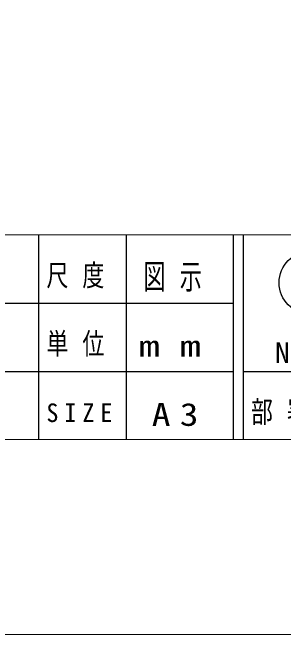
# Model space of a CAD drawing. Units: millimetres on the paper. Extents: x 6 to 426, y -5 to 292.
# Drawn here: x 283.3 to 311.2, y -5 to 58.8 of the extents above; entities that cross this region are included whole.
import ezdxf

# ---------------------------------------------------------------- set-up
doc = ezdxf.new("R2010")
doc.units = ezdxf.units.MM
for name, color, linetype, lineweight in [('0_2', 7, 'Continuous', 13), ('2D', 7, 'Continuous', 13), ('FMT', 57, 'Continuous', 13)]:
    doc.layers.add(name, color=color, linetype=linetype, lineweight=lineweight)
doc.layers.add('FMT-TXT', color=2, linetype='Continuous')
doc.styles.add('ＭＳ ゴシック', font='')
doc.styles.get('ＭＳ ゴシック').set_extended_font_data('MS Gothic')

msp = doc.modelspace()

# ---------------------------------------------------------------- linework, layer by layer
at = {"layer": '0_2', "color": 57}
msp.add_line((28, 36), (403, 36), dxfattribs=at)
at = {"layer": '0_2', "color": 4, "lineweight": 25}
for p, q in [((286, 36), (286, 15)), ((306, 36), (306, 15)), ((307, 36), (307, 15)), ((166, 29), (306, 29)), ((166, 22), (306, 22)), ((307, 22), (392, 22))]:
    msp.add_line(p, q, dxfattribs=at)
at = {"layer": '0_2', "color": 20, "lineweight": 25}
msp.add_line((295, 36), (295, 15), dxfattribs=at)
at = {"layer": '0_2', "color": 57}
msp.add_lwpolyline([(28, 15), (28, 272), (403, 272), (403, 15)], close=True, dxfattribs=at)
at = {"layer": '0_2', "color": 2, "lineweight": 25}
msp.add_circle((313.909, 31.086), 3.208, dxfattribs=at)
at = {"layer": '2D'}
for p, q in [((425.5, -5), (5.5, -5)), ((5.5, -5), (425.5, -5)), ((425.5, -5), (5.5, -5))]:
    msp.add_line(p, q, dxfattribs=at)
at = {"layer": 'FMT'}
msp.add_lwpolyline([(28, 15), (28, 272), (403, 272), (403, 15)], close=True, dxfattribs=at)

# ---------------------------------------------------------------- texts
at = {"layer": '0_2', "color": 2, "style": 'ＭＳ ゴシック'}
for s, insert, char_height, attachment_point in [('\\T1.64;\\W0.75;尺度', (290.5, 30.5), 2.199, 8), ('\\T1.64;\\W0.75;単位', (290.5, 23.5), 2.199, 8), ('\\T1.95;\\W1.45;mm', (300.5, 23.5), 2.199, 8), ('\\T1.5;\\W1.05;NAKAMURA\\~MFG.\\~CORPORATION', (310.279, 22.825), 2.126, 7), ('\\T1.64;\\W0.75;部署', (311.5, 16.5), 2.199, 8), ('\\T1.5;\\W0.95;SIZE', (290.5, 16.767), 1.906, 8), ('\\T1.5;\\W1.2;A3', (300.5, 16.367), 2.346, 8)]:
    msp.add_mtext(s, dxfattribs=dict(at, insert=insert, char_height=char_height, attachment_point=attachment_point))
at = {"layer": 'FMT-TXT', "insert": (300.5, 30.167), "char_height": 2.566, "attachment_point": 8, "style": 'ＭＳ ゴシック'}
msp.add_mtext('\\T1.64;\\W0.65;図示', dxfattribs=at)

doc.saveas('drawing.dxf')
